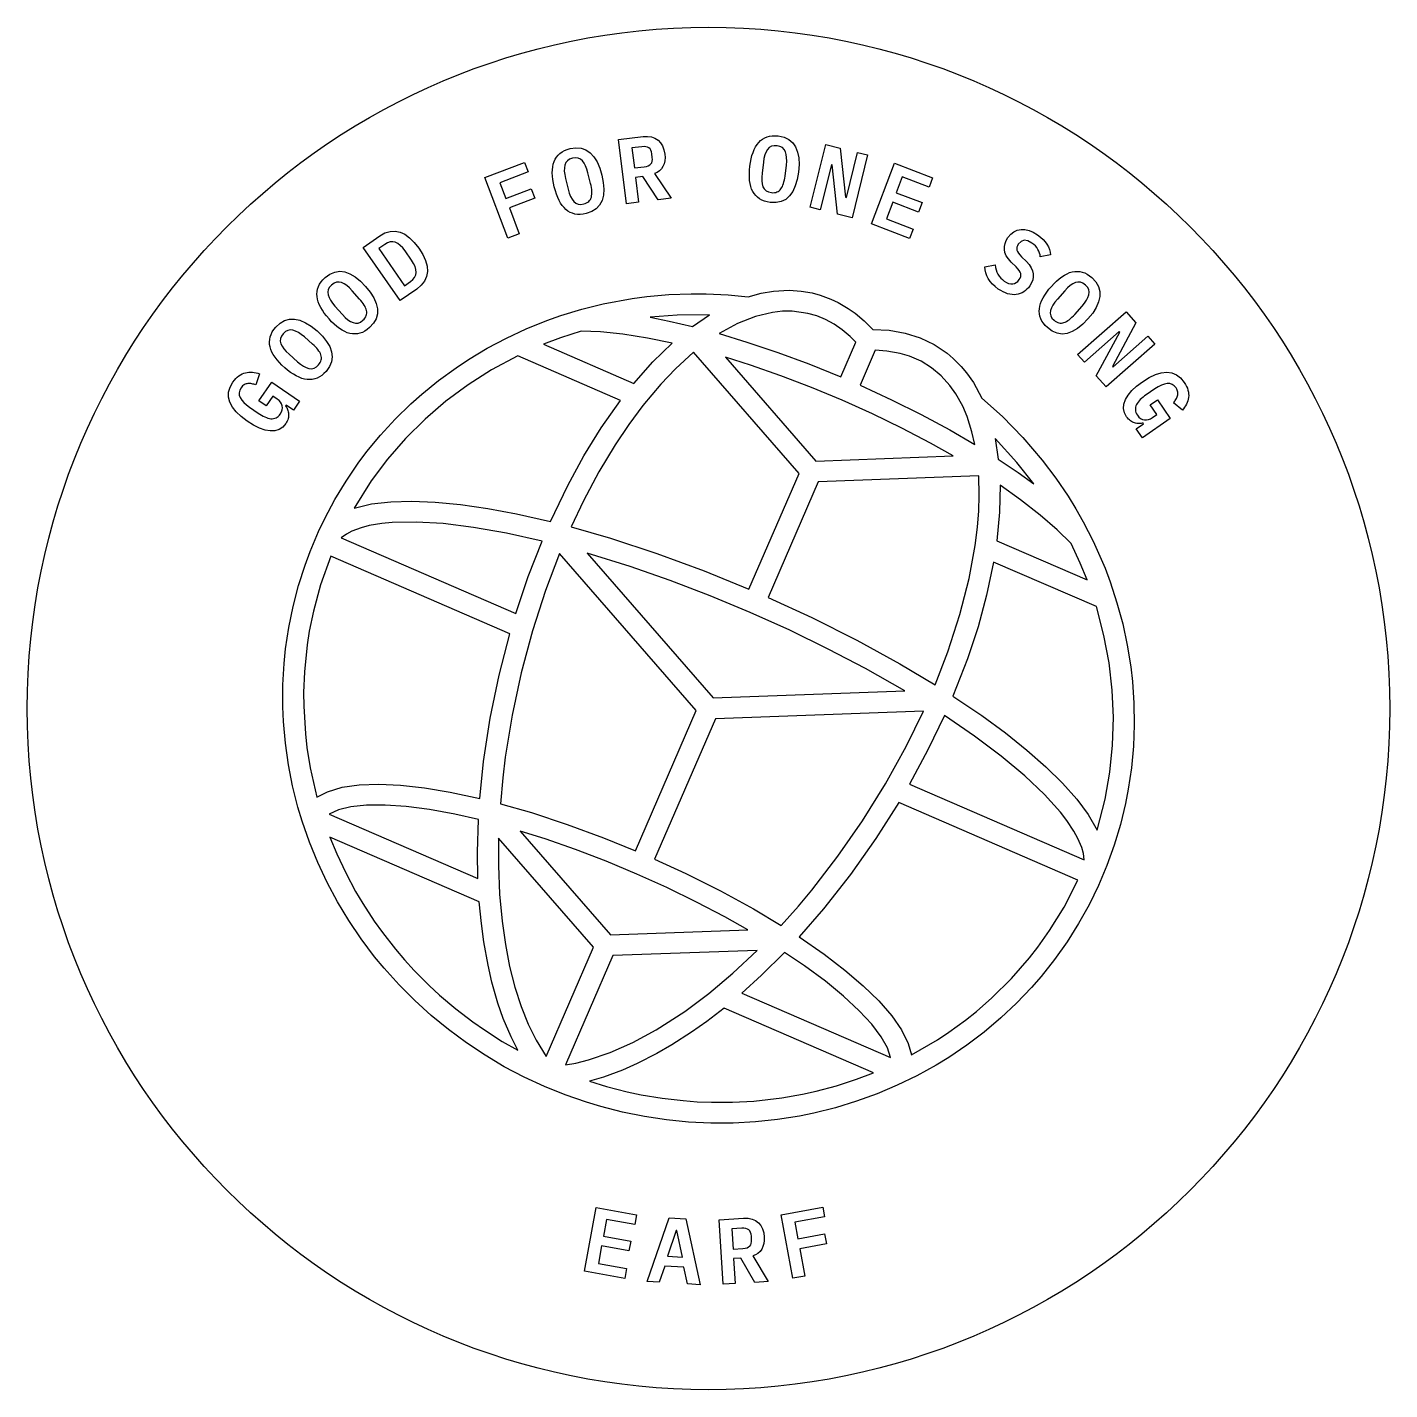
# Model space of a CAD drawing. Header units: millimetres. Extents: x 0 to 600, y 0 to 400.
# Drawn here: x 53 to 93, y 96 to 136 of the extents above; entities that cross this region are included whole.
import ezdxf

# ---------------------------------------------------------------- set-up
doc = ezdxf.new("R2010")
doc.units = ezdxf.units.MM
for name, color, linetype in [('CUT', 7, 'Continuous'), ('ENGRAVE_BACK_MIRRORED', 7, 'Continuous'), ('ENGRAVE_FRONT', 7, 'Continuous')]:
    doc.layers.add(name, color=color, linetype=linetype)

msp = doc.modelspace()

# ---------------------------------------------------------------- linework, layer by layer
at = {"layer": 'CUT'}
msp.add_circle((73, 116), 20, dxfattribs=at)
at = {"layer": 'ENGRAVE_BACK_MIRRORED'}
for points in [[(84.992, 119.107), (85.16, 118.486), (85.295, 117.859), (85.396, 117.226), (85.445, 116.797), (85.49, 116.16), (85.499, 115.522), (85.475, 114.891), (85.417, 114.258), (85.324, 113.629), (85.243, 113.208), (85.094, 112.591), (84.912, 111.983), (84.697, 111.386), (84.452, 110.807), (84.174, 110.238), (83.865, 109.684), (83.526, 109.147), (83.158, 108.629), (82.763, 108.132), (82.48, 107.808), (82.045, 107.351), (81.58, 106.914), (81.092, 106.502), (80.582, 106.116), (80.052, 105.758), (79.682, 105.531), (79.12, 105.22), (78.541, 104.939), (77.947, 104.688), (77.345, 104.469), (76.726, 104.28), (76.096, 104.124), (75.667, 104.036), (75.024, 103.934), (74.376, 103.866), (73.724, 103.83), (73.071, 103.828), (72.417, 103.859), (71.77, 103.922), (71.121, 104.019), (70.477, 104.149), (69.84, 104.311), (69.416, 104.439), (68.795, 104.654), (68.187, 104.899), (67.588, 105.177), (67.006, 105.484), (66.441, 105.819), (65.894, 106.182), (65.366, 106.572), (64.858, 106.988), (64.377, 107.425), (63.916, 107.888), (63.479, 108.374), (63.199, 108.714), (62.807, 109.235), (62.442, 109.773), (62.109, 110.325), (61.803, 110.896), (61.527, 111.482), (61.283, 112.079), (61.071, 112.688), (60.947, 113.104), (60.79, 113.727), (60.667, 114.351), (60.577, 114.985), (60.522, 115.622), (60.503, 116.053), (60.505, 116.69), (60.54, 117.32), (60.584, 117.748), (60.676, 118.377), (60.802, 118.994), (60.962, 119.608), (61.155, 120.212), (61.303, 120.614), (61.548, 121.193), (61.733, 121.579), (62.029, 122.133), (62.358, 122.676), (62.716, 123.2), (62.974, 123.543), (63.375, 124.029), (63.806, 124.498), (64.262, 124.943), (64.584, 125.229), (65.075, 125.629), (65.592, 126.006), (65.953, 126.245), (66.503, 126.576), (67.071, 126.877), (67.65, 127.146), (68.249, 127.387), (68.66, 127.533), (69.28, 127.721), (69.904, 127.876), (70.761, 128.035), (71.192, 128.092), (71.836, 128.15), (72.488, 128.174), (72.929, 128.172), (73.578, 128.142), (74.161, 128.086), (74.542, 128.19), (74.907, 128.253), (75.364, 128.279), (75.719, 128.256), (76.046, 128.199), (76.277, 128.137), (76.588, 128.022), (76.806, 127.919), (77.099, 127.747), (77.301, 127.605), (77.571, 127.38), (77.825, 127.128), (78.303, 127.104), (78.773, 127.021), (79.216, 126.881), (79.629, 126.682), (80.007, 126.427), (80.182, 126.279), (80.419, 126.041), (80.575, 125.853), (80.775, 125.569), (81.028, 125.109), (81.627, 124.572), (82.233, 123.952), (82.798, 123.29), (83.193, 122.765), (83.555, 122.231), (83.782, 121.862), (83.999, 121.482), (84.292, 120.91), (84.641, 120.116), (84.793, 119.714), (84.992, 119.107)], [(77.33, 126.759), (77.161, 126.924), (76.927, 127.118), (76.685, 127.283), (76.435, 127.418), (76.178, 127.524), (75.913, 127.6), (75.456, 127.663), (75.171, 127.661), (74.878, 127.63), (74.375, 127.511), (73.855, 127.306), (73.309, 127.006), (74.129, 126.758), (75.032, 126.454), (75.947, 126.114), (76.886, 125.733), (77.33, 126.759)], [(73.032, 127.556), (72.084, 127.549), (71.285, 127.485), (71.846, 127.374), (72.529, 127.215), (73.032, 127.556)], [(71.933, 126.727), (71.207, 126.876), (70.489, 126.99), (69.834, 127.057), (69.259, 127.077), (68.658, 126.883), (68.16, 126.694), (70.809, 125.546), (71.367, 126.177), (71.933, 126.727)], [(68.964, 121.332), (70.122, 120.997), (71.488, 120.549), (72.876, 120.037), (74.185, 119.505), (75.657, 122.899), (72.559, 126.458), (72.027, 125.974), (71.599, 125.524), (71.073, 124.895), (70.661, 124.341), (70.262, 123.745), (69.781, 122.946), (69.326, 122.092), (68.964, 121.332)], [(77.448, 125.489), (78.368, 125.064), (79.241, 124.629), (80.081, 124.177), (80.822, 123.749), (80.735, 124.125), (80.592, 124.568), (80.462, 124.872), (80.26, 125.236), (80.089, 125.48), (79.834, 125.764), (79.551, 126.003), (79.239, 126.196), (78.898, 126.345), (78.623, 126.426), (78.232, 126.495), (77.893, 126.515), (77.448, 125.489)], [(70.417, 125.047), (67.401, 126.355), (66.626, 125.939), (65.942, 125.503), (65.293, 125.02), (64.681, 124.494), (64.109, 123.927), (63.581, 123.321), (63.098, 122.679), (62.593, 121.884), (63.111, 122.006), (63.67, 122.071), (64.293, 122.089), (64.979, 122.061), (65.722, 121.989), (66.52, 121.873), (67.364, 121.715), (68.361, 121.487), (68.869, 122.546), (69.344, 123.416), (69.848, 124.235), (70.417, 125.047)], [(80.184, 123.413), (79.513, 123.79), (78.677, 124.228), (77.811, 124.649), (76.924, 125.05), (76.025, 125.424), (75.125, 125.768), (74.234, 126.079), (73.5, 126.311), (76.15, 123.266), (80.184, 123.413)], [(82.555, 122.599), (82.056, 123.225), (81.413, 123.922), (81.508, 123.322), (82.091, 122.932), (82.555, 122.599)], [(80.826, 120.782), (80.894, 121.328), (80.932, 121.801), (80.948, 122.258), (80.935, 122.826), (76.22, 122.655), (74.748, 119.261), (76.032, 118.669), (77.354, 118.006), (78.615, 117.315), (79.651, 116.698), (80.025, 117.667), (80.379, 118.76), (80.65, 119.821), (80.826, 120.782)], [(84.114, 119.777), (83.912, 120.27), (83.643, 120.841), (83.235, 121.247), (82.739, 121.679), (82.164, 122.125), (81.559, 122.553), (81.544, 121.764), (81.466, 120.926), (84.114, 119.777)], [(68.115, 120.916), (67.071, 121.148), (66.104, 121.318), (65.215, 121.427), (64.415, 121.474), (63.715, 121.459), (63.406, 121.429), (63.039, 121.368), (62.8, 121.306), (62.531, 121.206), (62.368, 121.12), (62.216, 121.01), (67.345, 118.786), (67.71, 119.873), (68.115, 120.916)], [(61.503, 113.395), (61.811, 113.557), (62.243, 113.688), (62.741, 113.761), (63.319, 113.782), (63.956, 113.752), (64.661, 113.673), (65.418, 113.546), (66.286, 113.358), (66.398, 114.447), (66.592, 115.712), (66.854, 116.977), (67.169, 118.194), (61.909, 120.475), (61.609, 119.632), (61.4, 118.858), (61.28, 118.268), (61.218, 117.871), (61.137, 117.072), (61.114, 116.468), (61.117, 116.065), (61.165, 115.259), (61.211, 114.857), (61.307, 114.256), (61.503, 113.395)], [(67.832, 118.28), (67.5, 117.045), (67.234, 115.808), (67.034, 114.573), (66.959, 113.961), (66.89, 113.205), (67.801, 112.942), (68.849, 112.599), (69.916, 112.205), (70.855, 111.824), (72.642, 115.945), (68.629, 120.554), (68.217, 119.469), (67.832, 118.28)], [(74.223, 118.821), (73.047, 119.311), (71.87, 119.761), (70.705, 120.167), (69.435, 120.563), (73.135, 116.312), (78.767, 116.516), (77.611, 117.173), (76.518, 117.746), (75.384, 118.298), (74.223, 118.821)], [(80.176, 116.365), (81.024, 115.792), (81.716, 115.285), (82.347, 114.781), (82.907, 114.288), (83.396, 113.807), (83.809, 113.339), (84.143, 112.887), (84.408, 112.426), (84.643, 113.338), (84.782, 114.129), (84.863, 114.928), (84.887, 115.733), (84.852, 116.54), (84.76, 117.344), (84.611, 118.141), (84.386, 118.991), (81.369, 120.299), (81.166, 119.328), (80.912, 118.401), (80.602, 117.459), (80.176, 116.365)], [(78.197, 113.786), (78.801, 114.88), (79.312, 115.922), (73.204, 115.701), (71.418, 111.58), (72.339, 111.155), (73.355, 110.645), (74.322, 110.115), (75.136, 109.629), (75.641, 110.196), (76.037, 110.67), (76.801, 111.66), (77.522, 112.7), (78.197, 113.786)], [(84.028, 111.553), (84.005, 111.739), (83.956, 111.917), (83.845, 112.182), (83.726, 112.399), (83.521, 112.708), (83.331, 112.954), (82.864, 113.475), (82.283, 114.027), (81.596, 114.601), (80.811, 115.191), (79.927, 115.795), (79.443, 114.786), (78.899, 113.777), (84.028, 111.553)], [(75.661, 109.294), (76.391, 108.789), (77.001, 108.322), (77.541, 107.862), (77.998, 107.418), (78.378, 106.981), (78.665, 106.568), (78.865, 106.163), (78.957, 105.828), (79.72, 106.273), (80.058, 106.497), (80.548, 106.855), (80.864, 107.107), (81.319, 107.506), (81.891, 108.073), (82.419, 108.679), (82.666, 108.996), (83.015, 109.486), (83.437, 110.168), (83.847, 110.963), (78.587, 113.243), (77.914, 112.182), (77.169, 111.126), (76.379, 110.12), (75.661, 109.294)], [(66.246, 112.737), (65.557, 112.893), (64.81, 113.03), (64.122, 113.121), (63.503, 113.164), (62.959, 113.161), (62.502, 113.113), (62.139, 113.025), (61.867, 112.9), (66.231, 111.007), (66.219, 111.781), (66.246, 112.737)], [(67.47, 112.402), (70.12, 109.357), (74.154, 109.504), (73.482, 109.881), (72.647, 110.319), (71.781, 110.741), (70.893, 111.141), (69.994, 111.515), (69.095, 111.859), (68.204, 112.17), (67.47, 112.402)], [(61.886, 112.223), (62.088, 111.73), (62.35, 111.174), (62.641, 110.63), (62.851, 110.276), (63.188, 109.758), (63.429, 109.422), (63.811, 108.933), (64.08, 108.618), (64.36, 108.312), (64.799, 107.87), (65.105, 107.588), (65.581, 107.184), (66.078, 106.804), (66.419, 106.565), (66.947, 106.228), (67.401, 105.967), (67.205, 106.356), (66.975, 106.902), (66.819, 107.348), (66.642, 107.966), (66.527, 108.462), (66.403, 109.145), (66.331, 109.685), (66.27, 110.322), (61.886, 112.223)], [(66.869, 110.549), (66.94, 109.754), (67.036, 109.073), (67.162, 108.428), (67.316, 107.821), (67.498, 107.256), (67.706, 106.736), (67.938, 106.263), (68.234, 105.779), (69.626, 108.99), (66.839, 112.193), (66.835, 111.395), (66.869, 110.549)], [(68.797, 105.535), (69.108, 105.591), (69.476, 105.683), (70.115, 105.899), (70.78, 106.193), (71.464, 106.563), (72.301, 107.104), (73.007, 107.632), (73.712, 108.226), (74.432, 108.9), (70.189, 108.746), (68.797, 105.535)], [(78.347, 105.754), (78.252, 106.038), (78.068, 106.364), (77.791, 106.731), (77.422, 107.129), (76.967, 107.552), (76.43, 107.992), (75.82, 108.443), (75.235, 108.839), (74.556, 108.167), (73.982, 107.647), (78.347, 105.754)], [(73.456, 107.206), (72.949, 106.815), (72.505, 106.499), (71.923, 106.123), (71.482, 105.868), (70.909, 105.574), (70.477, 105.383), (69.922, 105.178), (69.504, 105.055), (70.004, 104.902), (70.611, 104.747), (71.019, 104.662), (71.636, 104.559), (72.256, 104.487), (72.671, 104.457), (73.086, 104.441), (73.709, 104.443), (74.329, 104.477), (74.741, 104.518), (75.15, 104.572), (75.76, 104.679), (76.162, 104.768), (76.757, 104.927), (77.342, 105.117), (77.84, 105.306), (73.456, 107.206)]]:
    msp.add_lwpolyline(points, close=True, dxfattribs=at)
at = {"layer": 'ENGRAVE_FRONT'}
for points in [[(74.24, 131.328), (74.22, 131.411), (74.207, 131.501), (74.2, 131.597), (74.199, 131.699), (74.204, 131.807), (74.215, 131.92), (74.231, 132.031), (74.252, 132.136), (74.277, 132.235), (74.307, 132.327), (74.342, 132.412), (74.381, 132.488), (74.425, 132.557), (74.474, 132.618), (74.528, 132.671), (74.587, 132.715), (74.651, 132.752), (74.72, 132.781), (74.795, 132.801), (74.874, 132.813), (74.958, 132.815), (75.047, 132.808), (75.217, 132.771), (75.358, 132.705), (75.472, 132.61), (75.556, 132.486), (75.615, 132.336), (75.649, 132.162), (75.658, 131.966), (75.642, 131.746), (75.604, 131.529), (75.549, 131.341), (75.474, 131.18), (75.381, 131.048), (75.269, 130.948), (75.136, 130.883), (74.983, 130.853), (74.81, 130.858), (74.721, 130.872), (74.64, 130.895), (74.566, 130.925), (74.499, 130.963), (74.439, 131.007), (74.385, 131.058), (74.339, 131.116), (74.299, 131.18), (74.266, 131.251), (74.24, 131.328)], [(68.707, 130.767), (68.659, 130.838), (68.615, 130.917), (68.574, 131.004), (68.537, 131.099), (68.504, 131.201), (68.474, 131.311), (68.449, 131.421), (68.431, 131.527), (68.42, 131.628), (68.415, 131.724), (68.417, 131.816), (68.427, 131.901), (68.443, 131.981), (68.468, 132.056), (68.499, 132.124), (68.539, 132.187), (68.585, 132.244), (68.64, 132.296), (68.702, 132.341), (68.772, 132.38), (68.85, 132.412), (68.935, 132.438), (69.107, 132.463), (69.263, 132.452), (69.402, 132.403), (69.526, 132.317), (69.634, 132.197), (69.727, 132.047), (69.806, 131.867), (69.869, 131.656), (69.911, 131.44), (69.926, 131.244), (69.913, 131.068), (69.874, 130.911), (69.804, 130.778), (69.703, 130.67), (69.571, 130.587), (69.407, 130.53), (69.319, 130.512), (69.235, 130.504), (69.155, 130.506), (69.079, 130.517), (69.007, 130.538), (68.939, 130.566), (68.875, 130.604), (68.815, 130.65), (68.759, 130.704), (68.707, 130.767)], [(71.692, 132.403), (71.717, 132.276), (71.723, 132.176), (71.716, 132.082), (71.696, 131.995), (71.663, 131.915), (71.618, 131.844), (71.561, 131.785), (71.492, 131.737), (71.411, 131.702), (71.908, 130.978), (71.519, 130.93), (71.07, 131.619), (70.857, 131.593), (70.946, 130.861), (70.592, 130.818), (70.362, 132.704), (71.078, 132.791), (71.209, 132.797), (71.326, 132.781), (71.429, 132.744), (71.519, 132.685), (71.593, 132.608), (71.651, 132.514), (71.692, 132.403)], [(71.327, 132.341), (71.309, 132.39), (71.284, 132.43), (71.253, 132.46), (71.214, 132.481), (71.165, 132.493), (71.107, 132.497), (71.04, 132.493), (70.751, 132.458), (70.823, 131.869), (71.112, 131.904), (71.178, 131.915), (71.233, 131.933), (71.277, 131.957), (71.311, 131.987), (71.334, 132.024), (71.348, 132.068), (71.353, 132.12), (71.35, 132.18), (71.338, 132.282), (71.327, 132.341)], [(75.168, 131.326), (75.187, 131.368), (75.202, 131.414), (75.216, 131.464), (75.228, 131.517), (75.239, 131.573), (75.247, 131.632), (75.286, 131.954), (75.295, 132.07), (75.294, 132.174), (75.282, 132.266), (75.258, 132.347), (75.222, 132.414), (75.168, 132.465), (75.098, 132.5), (75.012, 132.519), (74.924, 132.521), (74.847, 132.504), (74.783, 132.467), (74.732, 132.411), (74.69, 132.338), (74.656, 132.252), (74.629, 132.151), (74.61, 132.036), (74.571, 131.712), (74.562, 131.596), (74.563, 131.492), (74.575, 131.4), (74.599, 131.319), (74.635, 131.252), (74.689, 131.201), (74.759, 131.166), (74.845, 131.147), (74.891, 131.143), (74.933, 131.145), (74.973, 131.152), (75.009, 131.164), (75.042, 131.18), (75.073, 131.201), (75.1, 131.226), (75.125, 131.255), (75.148, 131.289), (75.168, 131.326)], [(77.672, 132.254), (77.216, 130.409), (76.791, 130.514), (76.635, 131.958), (76.608, 131.964), (76.281, 130.64), (75.985, 130.714), (76.441, 132.558), (76.867, 132.453), (77.023, 131.009), (77.049, 131.003), (77.377, 132.327), (77.672, 132.254)], [(67.156, 130.699), (67.446, 129.936), (67.113, 129.809), (66.437, 131.585), (67.597, 132.026), (67.702, 131.752), (66.875, 131.437), (67.051, 130.974), (67.797, 131.258), (67.901, 130.983), (67.156, 130.699)], [(69.576, 131.095), (69.578, 131.141), (69.576, 131.19), (69.571, 131.241), (69.564, 131.295), (69.553, 131.351), (69.54, 131.409), (69.462, 131.724), (69.43, 131.835), (69.392, 131.932), (69.347, 132.014), (69.297, 132.081), (69.239, 132.131), (69.171, 132.159), (69.093, 132.167), (69.005, 132.155), (68.922, 132.125), (68.857, 132.082), (68.81, 132.025), (68.782, 131.954), (68.768, 131.871), (68.767, 131.778), (68.778, 131.674), (68.802, 131.561), (68.88, 131.243), (68.913, 131.132), (68.951, 131.035), (68.995, 130.953), (69.046, 130.886), (69.104, 130.837), (69.172, 130.808), (69.25, 130.8), (69.337, 130.812), (69.381, 130.826), (69.42, 130.842), (69.455, 130.863), (69.484, 130.887), (69.51, 130.914), (69.531, 130.944), (69.548, 130.977), (69.561, 131.014), (69.57, 131.053), (69.576, 131.095)], [(78.407, 130.866), (78.221, 130.377), (79.009, 130.077), (78.905, 129.802), (77.783, 130.229), (78.459, 132.005), (79.581, 131.578), (79.476, 131.303), (78.687, 131.604), (78.511, 131.14), (79.272, 130.851), (79.167, 130.576), (78.407, 130.866)], [(64.494, 129.511), (64.609, 129.326), (64.689, 129.15), (64.736, 128.984), (64.748, 128.827), (64.724, 128.682), (64.664, 128.547), (64.567, 128.424), (64.433, 128.313), (63.948, 127.977), (62.866, 129.538), (63.351, 129.875), (63.502, 129.961), (63.652, 130.008), (63.799, 130.017), (63.944, 129.987), (64.086, 129.921), (64.226, 129.819), (64.362, 129.683), (64.494, 129.511)], [(81.108, 128.966), (81.412, 129.027), (81.424, 128.949), (81.442, 128.876), (81.467, 128.809), (81.498, 128.747), (81.535, 128.69), (81.578, 128.638), (81.627, 128.59), (81.682, 128.547), (81.748, 128.507), (81.812, 128.48), (81.872, 128.466), (81.93, 128.465), (81.985, 128.477), (82.035, 128.502), (82.081, 128.54), (82.123, 128.59), (82.15, 128.637), (82.166, 128.682), (82.172, 128.726), (82.167, 128.769), (82.151, 128.814), (82.124, 128.861), (82.085, 128.91), (82.034, 128.963), (81.887, 129.105), (81.803, 129.199), (81.741, 129.292), (81.703, 129.385), (81.687, 129.477), (81.69, 129.567), (81.709, 129.655), (81.743, 129.74), (81.792, 129.823), (81.874, 129.922), (81.965, 129.996), (82.065, 130.044), (82.175, 130.066), (82.291, 130.063), (82.411, 130.035), (82.534, 129.983), (82.661, 129.906), (82.747, 129.841), (82.821, 129.773), (82.885, 129.703), (82.937, 129.629), (82.978, 129.553), (83.009, 129.477), (83.03, 129.4), (83.041, 129.322), (82.741, 129.258), (82.733, 129.316), (82.718, 129.372), (82.698, 129.426), (82.673, 129.479), (82.64, 129.53), (82.6, 129.578), (82.552, 129.623), (82.497, 129.665), (82.376, 129.73), (82.269, 129.745), (82.176, 129.713), (82.096, 129.632), (82.07, 129.587), (82.055, 129.544), (82.05, 129.501), (82.055, 129.458), (82.072, 129.414), (82.1, 129.367), (82.139, 129.316), (82.191, 129.262), (82.334, 129.119), (82.413, 129.03), (82.472, 128.94), (82.512, 128.85), (82.532, 128.76), (82.534, 128.671), (82.517, 128.582), (82.484, 128.493), (82.432, 128.406), (82.392, 128.354), (82.35, 128.307), (82.304, 128.267), (82.255, 128.232), (82.204, 128.203), (82.15, 128.18), (82.093, 128.163), (82.035, 128.153), (81.974, 128.149), (81.912, 128.151), (81.848, 128.161), (81.782, 128.177), (81.715, 128.201), (81.647, 128.231), (81.578, 128.269), (81.508, 128.314), (81.414, 128.386), (81.333, 128.461), (81.266, 128.54), (81.212, 128.622), (81.171, 128.706), (81.139, 128.792), (81.118, 128.878), (81.108, 128.966)], [(64.093, 129.435), (64.023, 129.526), (63.952, 129.597), (63.879, 129.651), (63.805, 129.686), (63.729, 129.702), (63.652, 129.697), (63.574, 129.672), (63.494, 129.626), (63.317, 129.504), (64.074, 128.412), (64.251, 128.534), (64.321, 128.593), (64.372, 128.658), (64.404, 128.728), (64.416, 128.804), (64.409, 128.886), (64.384, 128.974), (64.341, 129.066), (64.281, 129.164), (64.093, 129.435)], [(62.395, 127.033), (62.32, 127.064), (62.244, 127.105), (62.168, 127.154), (62.091, 127.212), (62.014, 127.279), (61.937, 127.354), (61.859, 127.437), (61.787, 127.523), (61.721, 127.608), (61.664, 127.692), (61.615, 127.775), (61.574, 127.857), (61.543, 127.937), (61.52, 128.016), (61.507, 128.093), (61.503, 128.168), (61.509, 128.242), (61.523, 128.315), (61.547, 128.386), (61.581, 128.455), (61.625, 128.522), (61.679, 128.586), (61.743, 128.649), (61.883, 128.752), (62.026, 128.814), (62.172, 128.836), (62.322, 128.818), (62.473, 128.762), (62.626, 128.673), (62.779, 128.55), (62.933, 128.393), (63.071, 128.221), (63.176, 128.055), (63.247, 127.893), (63.284, 127.736), (63.285, 127.585), (63.247, 127.443), (63.168, 127.308), (63.05, 127.181), (62.98, 127.124), (62.909, 127.078), (62.838, 127.043), (62.765, 127.017), (62.692, 127.001), (62.618, 126.995), (62.544, 126.999), (62.47, 127.011), (62.395, 127.033)], [(82.728, 127.814), (82.75, 127.892), (82.781, 127.972), (82.822, 128.053), (82.87, 128.136), (82.928, 128.22), (82.993, 128.306), (83.067, 128.393), (83.144, 128.475), (83.221, 128.55), (83.298, 128.616), (83.374, 128.675), (83.451, 128.725), (83.527, 128.765), (83.602, 128.797), (83.677, 128.819), (83.752, 128.831), (83.826, 128.834), (83.899, 128.828), (83.973, 128.813), (84.045, 128.787), (84.117, 128.751), (84.187, 128.705), (84.257, 128.649), (84.375, 128.522), (84.454, 128.387), (84.493, 128.244), (84.492, 128.094), (84.454, 127.937), (84.383, 127.775), (84.279, 127.609), (84.141, 127.437), (83.986, 127.28), (83.833, 127.157), (83.68, 127.068), (83.529, 127.012), (83.38, 126.994), (83.233, 127.016), (83.09, 127.078), (82.95, 127.181), (82.886, 127.243), (82.832, 127.308), (82.789, 127.375), (82.755, 127.444), (82.731, 127.515), (82.716, 127.587), (82.711, 127.661), (82.715, 127.737), (82.728, 127.814)], [(62.95, 127.72), (62.935, 127.76), (62.916, 127.801), (62.892, 127.844), (62.863, 127.887), (62.832, 127.931), (62.796, 127.976), (62.757, 128.021), (62.542, 128.263), (62.461, 128.347), (62.382, 128.414), (62.305, 128.466), (62.229, 128.502), (62.154, 128.519), (62.081, 128.512), (62.008, 128.483), (61.937, 128.431), (61.877, 128.366), (61.839, 128.297), (61.825, 128.225), (61.833, 128.149), (61.859, 128.07), (61.902, 127.987), (61.96, 127.9), (62.034, 127.811), (62.251, 127.567), (62.331, 127.483), (62.41, 127.415), (62.488, 127.364), (62.564, 127.328), (62.638, 127.311), (62.712, 127.317), (62.784, 127.346), (62.856, 127.398), (62.889, 127.431), (62.915, 127.464), (62.936, 127.498), (62.952, 127.533), (62.961, 127.568), (62.966, 127.605), (62.965, 127.642), (62.96, 127.681), (62.95, 127.72)], [(83.474, 127.342), (83.512, 127.362), (83.551, 127.386), (83.59, 127.415), (83.63, 127.448), (83.67, 127.484), (83.711, 127.525), (83.751, 127.569), (83.966, 127.811), (84.04, 127.9), (84.098, 127.987), (84.141, 128.07), (84.167, 128.149), (84.175, 128.225), (84.161, 128.297), (84.123, 128.366), (84.063, 128.431), (83.992, 128.483), (83.919, 128.512), (83.846, 128.519), (83.771, 128.502), (83.695, 128.466), (83.618, 128.414), (83.539, 128.347), (83.458, 128.263), (83.241, 128.019), (83.167, 127.929), (83.109, 127.843), (83.067, 127.76), (83.04, 127.681), (83.032, 127.605), (83.047, 127.532), (83.084, 127.464), (83.144, 127.398), (83.18, 127.37), (83.216, 127.347), (83.252, 127.33), (83.288, 127.319), (83.325, 127.314), (83.362, 127.313), (83.399, 127.318), (83.436, 127.328), (83.474, 127.342)], [(85.897, 126.926), (86.099, 126.698), (84.673, 125.441), (84.383, 125.77), (85.077, 127.046), (85.059, 127.066), (84.036, 126.164), (83.834, 126.393), (85.26, 127.649), (85.55, 127.321), (84.856, 126.045), (84.874, 126.025), (85.897, 126.926)], [(61.139, 125.67), (61.06, 125.692), (60.98, 125.723), (60.899, 125.763), (60.816, 125.811), (60.731, 125.868), (60.645, 125.933), (60.558, 126.006), (60.476, 126.083), (60.401, 126.159), (60.334, 126.236), (60.275, 126.312), (60.224, 126.389), (60.183, 126.464), (60.152, 126.54), (60.129, 126.615), (60.116, 126.689), (60.113, 126.763), (60.119, 126.837), (60.134, 126.91), (60.159, 126.983), (60.194, 127.054), (60.24, 127.125), (60.296, 127.195), (60.423, 127.314), (60.557, 127.393), (60.7, 127.433), (60.85, 127.433), (61.007, 127.396), (61.169, 127.325), (61.336, 127.222), (61.509, 127.085), (61.666, 126.931), (61.79, 126.778), (61.88, 126.626), (61.937, 126.475), (61.956, 126.326), (61.935, 126.179), (61.873, 126.036), (61.771, 125.896), (61.708, 125.831), (61.644, 125.777), (61.577, 125.733), (61.508, 125.699), (61.438, 125.674), (61.365, 125.659), (61.291, 125.654), (61.216, 125.657), (61.139, 125.67)], [(61.607, 126.419), (61.587, 126.457), (61.563, 126.495), (61.534, 126.535), (61.5, 126.574), (61.464, 126.614), (61.423, 126.654), (61.379, 126.694), (61.136, 126.909), (61.046, 126.982), (60.959, 127.039), (60.876, 127.082), (60.796, 127.108), (60.72, 127.115), (60.648, 127.1), (60.58, 127.063), (60.515, 127.002), (60.463, 126.931), (60.434, 126.858), (60.429, 126.784), (60.445, 126.71), (60.482, 126.634), (60.534, 126.557), (60.602, 126.478), (60.686, 126.398), (60.931, 126.182), (61.021, 126.109), (61.108, 126.051), (61.191, 126.009), (61.271, 125.983), (61.347, 125.975), (61.419, 125.99), (61.487, 126.028), (61.552, 126.088), (61.581, 126.124), (61.603, 126.16), (61.62, 126.197), (61.631, 126.233), (61.636, 126.27), (61.636, 126.307), (61.631, 126.344), (61.621, 126.381), (61.607, 126.419)], [(60.664, 124.713), (60.67, 124.681), (60.673, 124.649), (60.674, 124.615), (60.672, 124.582), (60.667, 124.547), (60.659, 124.512), (60.647, 124.476), (60.632, 124.44), (60.612, 124.403), (60.589, 124.367), (60.499, 124.264), (60.393, 124.194), (60.271, 124.156), (60.132, 124.15), (59.98, 124.176), (59.817, 124.231), (59.643, 124.317), (59.459, 124.432), (59.277, 124.57), (59.131, 124.71), (59.021, 124.851), (58.947, 124.994), (58.91, 125.139), (58.913, 125.285), (58.956, 125.433), (59.039, 125.581), (59.08, 125.637), (59.122, 125.686), (59.166, 125.729), (59.211, 125.765), (59.258, 125.796), (59.305, 125.822), (59.354, 125.843), (59.403, 125.858), (59.454, 125.868), (59.505, 125.874), (59.557, 125.875), (59.609, 125.872), (59.662, 125.864), (59.716, 125.854), (59.769, 125.84), (59.822, 125.823), (59.714, 125.502), (59.684, 125.51), (59.653, 125.519), (59.623, 125.526), (59.593, 125.533), (59.563, 125.538), (59.534, 125.541), (59.506, 125.542), (59.477, 125.54), (59.45, 125.535), (59.423, 125.528), (59.397, 125.518), (59.371, 125.505), (59.346, 125.489), (59.323, 125.469), (59.3, 125.444), (59.278, 125.414), (59.238, 125.342), (59.221, 125.269), (59.225, 125.197), (59.251, 125.126), (59.296, 125.054), (59.357, 124.984), (59.434, 124.914), (59.527, 124.844), (59.778, 124.672), (59.828, 124.639), (59.878, 124.609), (59.926, 124.582), (59.973, 124.559), (60.02, 124.54), (60.065, 124.525), (60.109, 124.514), (60.151, 124.508), (60.192, 124.507), (60.231, 124.51), (60.269, 124.519), (60.305, 124.532), (60.338, 124.551), (60.371, 124.576), (60.401, 124.607), (60.429, 124.644), (60.465, 124.707), (60.486, 124.768), (60.493, 124.828), (60.485, 124.887), (60.464, 124.943), (60.433, 124.994), (60.391, 125.041), (60.338, 125.083), (60.21, 125.171), (60.014, 124.886), (59.801, 125.032), (60.177, 125.58), (60.996, 125.018), (60.816, 124.755), (60.598, 124.905), (60.586, 124.887), (60.602, 124.86), (60.617, 124.832), (60.631, 124.804), (60.644, 124.774), (60.655, 124.744), (60.664, 124.713)], [(85.572, 124.369), (85.54, 124.375), (85.508, 124.384), (85.477, 124.395), (85.446, 124.409), (85.416, 124.426), (85.386, 124.447), (85.357, 124.47), (85.329, 124.498), (85.302, 124.529), (85.276, 124.564), (85.212, 124.685), (85.185, 124.809), (85.194, 124.937), (85.238, 125.068), (85.317, 125.201), (85.428, 125.333), (85.57, 125.464), (85.744, 125.595), (85.938, 125.715), (86.121, 125.801), (86.293, 125.852), (86.453, 125.87), (86.601, 125.852), (86.736, 125.796), (86.858, 125.703), (86.967, 125.572), (87.004, 125.514), (87.035, 125.457), (87.059, 125.401), (87.077, 125.345), (87.089, 125.291), (87.096, 125.237), (87.097, 125.185), (87.094, 125.133), (87.085, 125.082), (87.072, 125.032), (87.055, 124.983), (87.033, 124.936), (87.007, 124.889), (86.978, 124.843), (86.946, 124.798), (86.911, 124.755), (86.65, 124.972), (86.669, 124.997), (86.687, 125.022), (86.705, 125.047), (86.722, 125.073), (86.738, 125.099), (86.751, 125.125), (86.762, 125.151), (86.77, 125.178), (86.776, 125.206), (86.779, 125.233), (86.779, 125.261), (86.777, 125.29), (86.77, 125.319), (86.76, 125.348), (86.745, 125.379), (86.725, 125.41), (86.672, 125.473), (86.61, 125.515), (86.542, 125.537), (86.466, 125.539), (86.383, 125.522), (86.295, 125.491), (86.202, 125.445), (86.104, 125.383), (85.852, 125.21), (85.803, 125.176), (85.758, 125.14), (85.716, 125.105), (85.677, 125.069), (85.642, 125.033), (85.612, 124.996), (85.586, 124.959), (85.565, 124.921), (85.549, 124.884), (85.538, 124.846), (85.533, 124.808), (85.532, 124.77), (85.538, 124.731), (85.549, 124.693), (85.568, 124.653), (85.592, 124.613), (85.637, 124.557), (85.687, 124.515), (85.74, 124.487), (85.798, 124.474), (85.858, 124.473), (85.917, 124.483), (85.976, 124.506), (86.035, 124.54), (86.163, 124.628), (85.967, 124.913), (86.18, 125.059), (86.556, 124.512), (85.737, 123.95), (85.557, 124.212), (85.774, 124.362), (85.762, 124.38), (85.731, 124.374), (85.7, 124.37), (85.668, 124.367), (85.636, 124.366), (85.604, 124.366), (85.572, 124.369)], [(70.715, 100.366), (70.662, 100.077), (69.862, 100.224), (69.767, 99.71), (70.597, 99.557), (70.544, 99.268), (69.363, 99.485), (69.707, 101.354), (70.888, 101.137), (70.834, 100.848), (70.004, 101), (69.915, 100.513), (70.715, 100.366)], [(76.409, 100.573), (76.462, 100.284), (75.678, 100.139), (75.825, 99.336), (75.475, 99.272), (75.131, 101.14), (76.352, 101.365), (76.405, 101.076), (75.535, 100.916), (75.625, 100.429), (76.409, 100.573)], [(72.759, 99.084), (72.381, 99.106), (72.277, 99.595), (71.715, 99.63), (71.555, 99.157), (71.197, 99.178), (71.844, 101.043), (72.339, 101.013), (72.759, 99.084)], [(74.464, 100.903), (74.534, 100.821), (74.586, 100.724), (74.62, 100.611), (74.637, 100.483), (74.637, 100.382), (74.625, 100.289), (74.599, 100.203), (74.562, 100.125), (74.512, 100.057), (74.452, 100.001), (74.38, 99.958), (74.297, 99.928), (74.749, 99.175), (74.358, 99.151), (73.952, 99.866), (73.737, 99.853), (73.782, 99.116), (73.426, 99.095), (73.311, 100.991), (74.031, 101.035), (74.162, 101.033), (74.278, 101.01), (74.378, 100.967), (74.464, 100.903)], [(72.235, 99.89), (72.073, 100.677), (72.051, 100.678), (71.795, 99.917), (72.235, 99.89)], [(74.265, 100.349), (74.265, 100.408), (74.259, 100.512), (74.251, 100.571), (74.237, 100.621), (74.214, 100.662), (74.185, 100.694), (74.147, 100.717), (74.1, 100.733), (74.042, 100.74), (73.975, 100.74), (73.684, 100.722), (73.72, 100.13), (74.011, 100.147), (74.078, 100.155), (74.134, 100.17), (74.179, 100.191), (74.214, 100.218), (74.239, 100.254), (74.256, 100.297), (74.265, 100.349)]]:
    msp.add_lwpolyline(points, close=True, dxfattribs=at)

doc.saveas('drawing.dxf')
